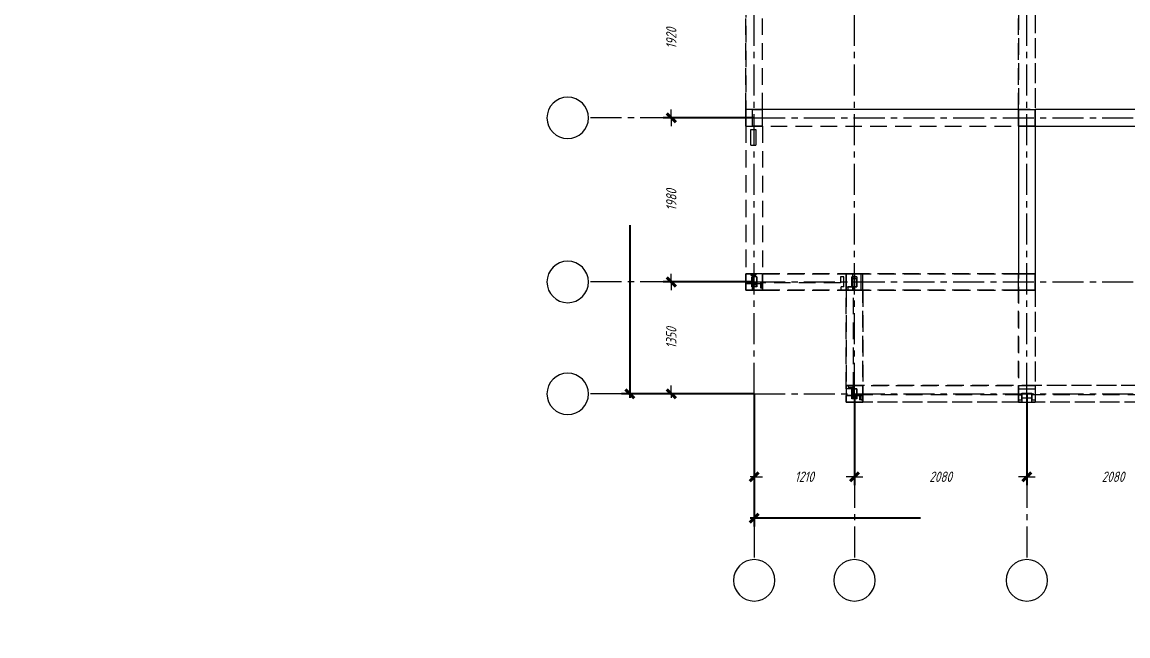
# Model space of a CAD drawing. Header units: millimetres. Extents: x 0 to 10920, y 0 to 297.
# Drawn here: x 739.2 to 1006.1, y 0 to 148.1 of the extents above; entities that cross this region are included whole.
import ezdxf

# ---------------------------------------------------------------- set-up
doc = ezdxf.new("R2010")
doc.units = ezdxf.units.MM
for name, pattern in [('K5LT_AXLED', [12, 7.5, -1.5, 1.5, -1.5]), ('K5LT_BASIC', [0]), ('K5LT_DASHED', [6, 4, -2]), ('K5LT_THIN', [0])]:
    doc.linetypes.add(name, pattern=pattern)
doc.layers.add('Системный слой', color=7, linetype='Continuous')
doc.styles.add('KDIMTEXTSTYLE', font='GOST_AU.SHX', dxfattribs={"width": 0.96, "oblique": 15, "height": 5})
doc.styles.add('KTEXTSTYLE', font='GOST_AU.SHX', dxfattribs={"width": 0.96, "height": 5})
doc.dimstyles.new('KDIMSTYLE (0.02)', dxfattribs={"dimtxt": 5, "dimasz": 1, "dimexe": 2, "dimexo": 0, "dimgap": 1, "dimtad": 1, "dimlfac": 50, "dimtxsty": 'KDIMTEXTSTYLE', "dimsah": 1, "dimcen": 0, "dimdle": 1, "dimadec": 0, "dimazin": 0, "dimtfac": 0.667, "dimtmove": 0, "dimatfit": 3, "dimfxl": 0, "dimtvp": 1, "dimtolj": 1, "dimtzin": 0, "dimarcsym": 0})

# ---------------------------------------------------------------- blocks, each defined once
blk = doc.blocks.new('U197')
at = {"layer": 'Системный слой', "color": 30, "linetype": 'K5LT_AXLED', "lineweight": 18}
for p, q in [((895.9141695652803, 58.4019691759321), (875.9141695652803, 58.4019691759321)), ((915.9141695652803, 58.4019691759321), (895.9141695652803, 58.4019691759321)), ((915.9141695652803, 58.4019691759321), (1106.51416956528, 58.40196917593208))]:
    blk.add_line(p, q, dxfattribs=at)
at = {"layer": 'Системный слой', "color": 7, "linetype": 'K5LT_THIN', "lineweight": 18}
blk.add_arc((870.9141695652803, 58.4019691759321), 5, 0, 359.999994270422, dxfattribs=at)
blk = doc.blocks.new('U198')
at = {"layer": 'Системный слой', "color": 30, "linetype": 'K5LT_AXLED', "lineweight": 18}
for p, q in [((895.9141695652803, 85.4019691759321), (875.9141695652803, 85.4019691759321)), ((915.9141695652803, 85.4019691759321), (895.9141695652803, 85.4019691759321)), ((915.9141695652803, 85.4019691759321), (1106.51416956528, 85.40196917593208))]:
    blk.add_line(p, q, dxfattribs=at)
at = {"layer": 'Системный слой', "color": 7, "linetype": 'K5LT_THIN', "lineweight": 18}
blk.add_arc((870.9141695652803, 85.4019691759321), 5, 0, 359.999994270422, dxfattribs=at)
blk = doc.blocks.new('U199')
at = {"layer": 'Системный слой', "color": 30, "linetype": 'K5LT_AXLED', "lineweight": 18}
for p, q in [((895.9141695652803, 125.0019691759321), (875.9141695652803, 125.0019691759321)), ((915.9141695652803, 125.0019691759321), (895.9141695652803, 125.0019691759321)), ((915.9141695652803, 125.0019691759321), (1106.51416956528, 125.0019691759321))]:
    blk.add_line(p, q, dxfattribs=at)
at = {"layer": 'Системный слой', "color": 7, "linetype": 'K5LT_THIN', "lineweight": 18}
blk.add_arc((870.9141695652803, 125.0019691759321), 5, 0, 359.999994270422, dxfattribs=at)
blk = doc.blocks.new('U203')
at = {"layer": 'Системный слой', "color": 30, "linetype": 'K5LT_AXLED', "lineweight": 18}
for p, q in [((915.9141695652803, 58.4019691759321), (915.9141695652803, 250.2019691759321)), ((915.9141695652803, 58.4019691759321), (915.9141695652803, 38.4019691759321)), ((915.9141695652803, 38.4019691759321), (915.9141695652803, 18.4019691759321))]:
    blk.add_line(p, q, dxfattribs=at)
at = {"layer": 'Системный слой', "color": 7, "linetype": 'K5LT_THIN', "lineweight": 18}
blk.add_arc((915.9141695652803, 13.4019691759321), 5, 0, 359.999994270422, dxfattribs=at)
blk = doc.blocks.new('U204')
at = {"layer": 'Системный слой', "color": 30, "linetype": 'K5LT_AXLED', "lineweight": 18}
for p, q in [((940.1141695652803, 58.4019691759321), (940.1141695652803, 250.2019691759321)), ((940.1141695652803, 58.4019691759321), (940.1141695652803, 38.4019691759321)), ((940.1141695652803, 38.4019691759321), (940.1141695652803, 18.4019691759321))]:
    blk.add_line(p, q, dxfattribs=at)
at = {"layer": 'Системный слой', "color": 7, "linetype": 'K5LT_THIN', "lineweight": 18}
blk.add_arc((940.1141695652803, 13.4019691759321), 5, 0, 359.999994270422, dxfattribs=at)
blk = doc.blocks.new('U205')
at = {"layer": 'Системный слой', "color": 30, "linetype": 'K5LT_AXLED', "lineweight": 18}
for p, q in [((981.7141695652803, 58.40196917593209), (981.7141695652803, 250.2019691759321)), ((981.7141695652803, 58.40196917593209), (981.7141695652803, 38.40196917593209)), ((981.7141695652803, 38.40196917593209), (981.7141695652803, 18.40196917593209))]:
    blk.add_line(p, q, dxfattribs=at)
at = {"layer": 'Системный слой', "color": 7, "linetype": 'K5LT_THIN', "lineweight": 18}
blk.add_arc((981.7141695652803, 13.40196917593209), 5, 0, 359.999994270422, dxfattribs=at)
blk = doc.blocks.new('U196')
at = {"layer": 'Системный слой'}
for name in ['U203', 'U204', 'U205', 'U199', 'U198', 'U197']:
    blk.add_blockref(name, (0, 0), dxfattribs=at)
blk = doc.blocks.new('U277')
at = {"layer": 'Системный слой', "color": 7, "linetype": 'K5LT_DASHED', "lineweight": 18}
for p, q in [((979.7140846452795, 252.201426285932), (979.7140846452795, 56.40195292593213)), ((983.7140738452794, 252.201426285932), (983.7140738452794, 56.40195292593213)), ((913.9142543052794, 183.2016131259321), (913.9142543052794, 83.40188146593216)), ((917.9142438252794, 127.0017658459322), (917.9142438252794, 183.2016131259321)), ((913.9142696652794, 127.0017716659321), (913.9142696652794, 161.4016762259321)), ((917.9142585652796, 127.0017716659321), (917.9142585652796, 161.4016762259321)), ((979.7140872052795, 127.0017716659321), (979.7140872052795, 161.4016762259321)), ((983.7140761052793, 161.4016762259321), (983.7140761052793, 127.0017716659321)), ((913.9142619852794, 123.0017802459321), (913.9142619852794, 127.0017694659321)), ((917.9142511852796, 127.0017694659321), (913.9142619852794, 127.0017694659321)), ((979.7140846452795, 127.0017694659321), (913.9142619852794, 127.0017694659321)), ((913.9142619852794, 127.0017694659321), (913.9142619852794, 123.0017802459321)), ((1108.513723325279, 127.0017716659321), (913.9142696652794, 127.0017716659321)), ((915.5142502252795, 127.0017658459322), (917.9142438252794, 127.0017658459322)), ((915.5142517252796, 123.0017768259321), (915.5142517252796, 127.0017662859322)), ((917.9142453052793, 123.0017768259321), (917.9142453052793, 127.0017662859322)), ((979.7140846452795, 127.0017694659321), (979.7140846452795, 123.0017802459321)), ((979.7140859252794, 123.0017815059321), (979.7140859252794, 127.0017705659322)), ((979.7140859252794, 127.0017705659322), (983.7140749852796, 127.0017705659322)), ((979.7140859252794, 127.0017705659322), (983.7140749852796, 127.0017705659322)), ((1021.313972445279, 127.0017694659321), (983.7140738452794, 127.0017694659321)), ((983.7140738452794, 127.0017694659321), (983.7140738452794, 123.0017802459321)), ((983.7140749852796, 123.0017815059321), (983.7140749852796, 127.0017705659322)), ((913.9142619852794, 123.0017802459321), (917.9142511852796, 123.0017802459321)), ((913.9142619852794, 123.0017802459321), (979.7140846452795, 123.0017802459321)), ((913.9142696652794, 123.0017827459321), (913.9142696652794, 87.40188152593218)), ((913.9142696652794, 123.0017827459321), (1108.513723325279, 123.0017827459321)), ((917.9142453052793, 123.0017768259321), (915.5142517252796, 123.0017768259321)), ((917.9142438252794, 123.0017763259321), (917.9142438252794, 83.40188146593216)), ((917.9142585652796, 123.0017827459321), (917.9142585652796, 87.40188152593218)), ((983.7140749852796, 123.0017815059321), (979.7140859252794, 123.0017815059321)), ((979.7140859252794, 123.0017815059321), (983.7140749852796, 123.0017815059321)), ((979.7140872052795, 123.0017827459321), (979.7140872052795, 87.40188152593218)), ((983.7140738452794, 123.0017802459321), (1021.313972445279, 123.0017802459321)), ((983.7140761052793, 123.0017827459321), (983.7140761052793, 87.40188152593218)), ((915.1142512652796, 118.3797629259321), (915.1142512652796, 122.2017784259321)), ((915.1142512652796, 122.2017784259321), (916.3142481252795, 122.2017784259321)), ((916.3142496252793, 122.2017789459321), (916.3142496252793, 118.3797635059321)), ((915.1142512652796, 118.3797629259321), (916.3142481252795, 118.3797629259321)), ((913.9142619852794, 87.40187624593214), (913.9142619852794, 83.40188704593217)), ((917.9142511852796, 87.40187624593214), (913.9142619852794, 87.40187624593214)), ((913.9142619852794, 87.40187624593214), (913.9142619852794, 83.40188704593217)), ((917.9142585652796, 87.40188152593218), (913.9142696652794, 87.40188152593218)), ((940.1141955452794, 87.40188152593218), (913.9142696652794, 87.40188152593218)), ((916.5142475452795, 86.60186614593208), (915.3142506852795, 86.60186614593208)), ((915.3142506852795, 84.60187832593212), (915.3142506852795, 86.60186614593208)), ((916.5142475452795, 86.60186614593208), (916.5142475452795, 84.60187832593212)), ((917.9142438252794, 85.16186992593204), (917.9142438252794, 87.4018709859321)), ((917.9142438252794, 87.4018709859321), (938.1141894852794, 87.4018709859321)), ((917.9142511852796, 87.40187624593214), (917.9142511852796, 83.40188704593217)), ((917.9142511852796, 83.40188704593217), (917.9142511852796, 87.40187624593214)), ((937.5141949452794, 86.60186828593207), (936.7141970652796, 86.60186828593207)), ((936.7141970652796, 86.60186828593207), (936.7141970652796, 85.16187210593205)), ((937.5141949452794, 84.2018746459322), (937.5141949452794, 86.60186828593207)), ((938.1141894852794, 84.20187936593204), (938.1141894852794, 87.4018709859321)), ((938.1141952852794, 83.40188704593217), (938.1141952852794, 87.40187624593214)), ((938.1141952852794, 87.40187624593214), (942.1141845052794, 87.40187624593214)), ((940.1141898852793, 87.40187624593214), (938.1141952852794, 87.40187624593214)), ((938.1141952852794, 87.40187624593214), (938.1141952852794, 83.40188704593217)), ((939.5141865852795, 84.20187936593204), (939.5141865852795, 86.20186026593213)), ((939.5141900052794, 86.20186348593205), (940.7141868052795, 86.20186348593205)), ((979.7140846452795, 87.40187624593214), (940.1141898852793, 87.40187624593214)), ((940.1141898852793, 87.40187624593214), (940.1141898852793, 83.40188704593217)), ((940.1141955452794, 83.40189262593216), (940.1141955452794, 87.40188152593218)), ((940.1141955452794, 87.40188152593218), (983.7140761052793, 87.40188152593218)), ((940.7141834452794, 84.20187242593217), (940.7141834452794, 86.20186026593213)), ((942.1141790052794, 56.40193782593211), (942.1141790052794, 87.4018709859321)), ((942.1141845052794, 83.40188704593217), (942.1141845052794, 87.40187624593214)), ((979.7140859252794, 83.40188982593209), (979.7140859252794, 87.40187888593216)), ((983.7140749852796, 87.40187888593216), (979.7140859252794, 87.40187888593216)), ((979.7140859252794, 83.40188982593209), (979.7140859252794, 87.40187888593216)), ((979.7140859252794, 87.40187888593216), (983.7140749852796, 87.40187888593216)), ((983.7140749852796, 83.40188982593209), (983.7140749852796, 87.40187888593216)), ((983.7140749852796, 87.40187888593216), (983.7140749852796, 83.40188982593209)), ((913.9142543052794, 83.40188146593216), (917.9142438252794, 83.40188146593216)), ((917.9142511852796, 83.40188704593217), (913.9142619852794, 83.40188704593217)), ((940.1141955452794, 83.40189262593216), (913.9142696652794, 83.40189262593216)), ((916.5142475452795, 84.60187832593212), (915.3142506852795, 84.60187832593212)), ((936.7141970652796, 85.16187210593205), (917.9142467652794, 85.16187210593205)), ((917.9142467652794, 85.16187210593205), (917.9142467652794, 83.40188368593205)), ((917.9142467652794, 83.40188368593205), (936.9141965252795, 83.40188368593205)), ((936.9141941652794, 83.40188146593216), (938.1141894852794, 83.40188146593216)), ((937.5141949452794, 84.2018746459322), (936.9141965252795, 84.2018746459322)), ((936.9141965252795, 83.40188368593205), (936.9141965252795, 84.2018746459322)), ((938.1141918052793, 59.60194676593208), (938.1141918052793, 84.20188156593206)), ((938.1141918052793, 84.20188156593206), (939.5141888652794, 84.20188156593206)), ((942.1141845052794, 83.40188704593217), (938.1141952852794, 83.40188704593217)), ((938.1141952852794, 83.40188704593217), (940.1141898852793, 83.40188704593217)), ((938.1142010852793, 83.40189262593216), (938.1142010852793, 60.40195642593208)), ((939.5141888652794, 84.20188156593206), (939.8741886852795, 84.2018746459322)), ((940.7141868052795, 84.20187574593213), (939.5141900052794, 84.20187574593213)), ((939.8741864252795, 59.60193686593207), (939.8741864252795, 84.20187242593217)), ((939.8741864252795, 84.20187242593217), (940.7141834452794, 84.20187242593217)), ((979.7140846452795, 83.40188704593217), (940.1141898852793, 83.40188704593217)), ((940.1141955452794, 83.40189262593216), (983.7140761052793, 83.40189262593216)), ((942.1141899852795, 83.40189262593216), (942.1141899852795, 60.40195642593208)), ((983.7140749852796, 83.40188982593209), (979.7140859252794, 83.40188982593209)), ((979.7140859252794, 83.40188982593209), (983.7140749852796, 83.40188982593209)), ((979.7140872052795, 56.4019605859321), (979.7140872052795, 83.40189262593216)), ((983.7140761052793, 83.40189262593216), (983.7140761052793, 56.4019605859321)), ((938.1141894852794, 59.60194380593209), (938.1141894852794, 56.40193782593211)), ((942.1141845052794, 60.40194906593213), (938.1141901652794, 60.40194906593213)), ((938.1141901652794, 60.40194906593213), (938.1141901652794, 56.40195984593214)), ((939.5141888652794, 59.60194676593208), (938.1141918052793, 59.60194676593208)), ((938.1141952852794, 60.40194906593213), (942.1141845052794, 60.40194906593213)), ((938.1141952852794, 60.40194906593213), (938.1141952852794, 56.40194550593209)), ((938.1141959652794, 60.40195642593208), (979.7140872052795, 60.40195642593208)), ((939.5141865852795, 59.60194380593209), (939.5141865852795, 57.60194952593214)), ((939.5141888652794, 59.60194676593208), (939.8741886852795, 59.60193984593214)), ((939.5141900052794, 59.60194132593213), (940.7141868052795, 59.60194132593213)), ((940.7141834452794, 59.60193686593207), (939.8741864252795, 59.60193686593207)), ((940.7141834452794, 59.60193686593207), (940.7141834452794, 57.60194952593214)), ((1104.513758585279, 60.40194170593212), (942.1141790052794, 60.40194170593212)), ((942.1141790052794, 60.40194170593212), (942.1141790052794, 58.16194064593212)), ((942.1141845052794, 56.40195984593214), (942.1141845052794, 60.40194906593213)), ((942.1141845052794, 60.40194906593213), (942.1141845052794, 56.40194550593209)), ((979.7140846452795, 56.40195984593214), (979.7140846452795, 60.40194906593213)), ((979.7140846452795, 60.40194906593213), (983.7140738452794, 60.40194906593213)), ((983.7140738452794, 60.40194906593213), (983.7140738452794, 56.40195984593214)), ((1021.313971805279, 60.40195642593208), (983.7140761052793, 60.40195642593208)), ((942.1141845052794, 56.40195984593214), (938.1141901652794, 56.40195984593214)), ((942.1141845052794, 56.40194550593209), (938.1141952852794, 56.40194550593209)), ((979.7140872052795, 56.40196752593212), (938.1141959652794, 56.40196752593212)), ((939.5141865852795, 57.60194952593214), (940.7141834452794, 57.60194952593214)), ((980.5140799652794, 58.16194064593212), (942.1141790052794, 58.16194064593212)), ((942.1141812052796, 58.16194364593212), (942.1141812052796, 56.40195524593211)), ((980.5140809852795, 56.40195524593211), (942.1141812052796, 56.40195524593211)), ((979.7140846452795, 56.40195984593214), (983.7140738452794, 56.40195984593214)), ((979.7140872052795, 56.4019605859321), (983.7140761052793, 56.4019605859321)), ((980.5140799652794, 58.16194064593212), (980.5140799652794, 58.60194294593209)), ((980.5140799652794, 58.60194294593209), (982.9140736852796, 58.60194294593209)), ((980.5140799652794, 57.40194610593208), (980.5140799652794, 56.4019521859321)), ((980.5140799652794, 57.40194610593208), (982.9140736852796, 57.40194610593208)), ((980.5140799652794, 56.4019521859321), (982.9140736852796, 56.4019521859321)), ((980.5140814852796, 57.40195064593208), (980.5140814852796, 58.60194744593209)), ((980.5140809852795, 57.40194912593208), (980.5140809852795, 58.16194364593212)), ((982.9140736852796, 58.60194294593209), (982.9140736852796, 58.16194064593212)), ((1022.113971005279, 58.16194064593212), (982.9140736852796, 58.16194064593212)), ((982.9140736852796, 56.4019521859321), (982.9140736852796, 57.40194610593208)), ((982.9140750852795, 58.60194744593209), (982.9140750852795, 57.40195064593208)), ((982.9140746052796, 57.40194912593208), (982.9140746052796, 58.16194364593212)), ((1022.113970725279, 56.40195524593211), (982.9140746052796, 56.40195524593211)), ((1021.313971805279, 56.40196752593212), (983.7140761052793, 56.40196752593212))]:
    blk.add_line(p, q, dxfattribs=at)
blk = doc.blocks.new('U278')
at = {"layer": 'Системный слой', "color": 7, "linetype": 'K5LT_THIN', "lineweight": 18}
for p, q in [((913.9142107252795, 85.00198768593211), (913.9142107252795, 87.40192572593209)), ((917.9142081852796, 87.40192572593209), (913.9142107252795, 87.40192572593209)), ((913.9142385652794, 87.40194484593201), (915.5142363252795, 87.40194484593201)), ((913.9144671452794, 83.40211510593203), (913.9144671452794, 87.40210202593211)), ((915.1142974452795, 87.40198660593204), (915.1142974452795, 87.0019872259321)), ((915.1142974452795, 87.40198660593204), (916.3142955852796, 87.40198660593204)), ((915.1142974452795, 87.0019872259321), (916.3142955852796, 87.0019872259321)), ((915.3142036852795, 84.20192346593205), (915.3142028652795, 86.60192166593203)), ((916.5142079652795, 86.60192622593212), (915.3142087252796, 86.60192580593211)), ((915.3142087252796, 86.60192580593211), (915.3142092852795, 85.00198768593211)), ((915.3144625052795, 86.60210464593197), (915.3144625052795, 84.60211812593204)), ((915.5142363252795, 87.40194484593201), (915.5142363252795, 85.00200750593199)), ((915.5142558652796, 83.40196302593206), (915.5142558652796, 87.40195852593199)), ((916.3142955852796, 87.40198660593204), (916.3142955852796, 87.0019872259321)), ((916.5142021652796, 86.60192208593202), (916.5142029852796, 84.20192388593205)), ((916.5142079652795, 86.60192622593212), (916.5142085252795, 85.00198768593211)), ((916.5144643852796, 84.60212238593202), (916.5144643852796, 86.60210878593207)), ((917.9142081852796, 85.00198768593211), (917.9142081852796, 87.40192572593209)), ((917.9144540452795, 85.16210934593211), (917.9144540452795, 87.40210202593211)), ((942.1141306252795, 87.4018655859321), (938.1141295652795, 87.4018655859321)), ((939.7141927252795, 87.40192572593209), (938.1141952852796, 87.40192572593209)), ((938.1142161852795, 83.4019485459321), (938.1142161852795, 87.40194484593201)), ((939.5141206252796, 84.20186044593211), (939.5141197852796, 86.60186080593209)), ((940.7141245052796, 86.60186536593203), (939.5141241852795, 86.60186496593204)), ((939.5143825652796, 86.20209902593211), (939.5143825652796, 84.20211250593202)), ((940.7143829652795, 86.20210318593206), (939.5143869652795, 86.20210318593206)), ((939.7141927252795, 83.40192826593207), (939.7141927252795, 87.40192572593209)), ((939.7142131652795, 84.201947805932), (939.7142131652795, 87.40194484593201)), ((940.7141245052796, 86.60186536593203), (940.7141253252796, 84.2018651659321)), ((940.7143829652795, 84.20211678593202), (940.7143829652795, 86.20210318593206)), ((942.1141927252795, 87.40192572593209), (941.7141927252795, 87.40192572593209)), ((941.7142126052796, 83.4019485459321), (941.7142126052796, 87.40194484593201)), ((942.1143748252795, 83.40211510593203), (942.1143748252795, 87.40210202593211)), ((915.3142092852795, 85.00198768593211), (913.9142107252795, 85.00198768593211)), ((913.9142385652794, 85.00200750593199), (915.5142363252795, 85.00200750593199)), ((913.9142584452795, 83.40196302593206), (915.5142558652796, 83.40196302593206)), ((913.9144671452794, 83.40211510593203), (917.9144540452795, 83.40211510593203)), ((916.5142029852796, 84.20192388593205), (915.3142036852795, 84.20192346593205)), ((916.5142085252795, 85.00198768593211), (915.3142092852795, 85.00198768593211)), ((915.3142092852795, 85.00198768593211), (915.3142095652796, 84.20192776593206)), ((916.5144643852796, 84.60212238593202), (915.3144683852796, 84.60212238593202)), ((915.5142363252795, 85.00200750593199), (917.5142352252795, 85.00200750593199)), ((915.5142363252795, 85.00200750593199), (915.5142363252795, 83.4019485459321)), ((915.5142363252795, 83.4019485459321), (917.9142348652796, 83.4019485459321)), ((916.5142088052795, 84.20192816593205), (916.5142085252795, 85.00198768593211)), ((916.5142085252795, 85.00198768593211), (917.9142081852796, 85.00198768593211)), ((917.9142310452796, 85.16194410593205), (917.5142314052796, 85.16194410593205)), ((917.5142314052796, 85.00200466593203), (917.5142314052796, 85.16194410593205)), ((917.9142310452796, 85.00200466593203), (917.5142314052796, 85.00200466593203)), ((917.5142352252795, 83.92194806593209), (917.5142352252795, 85.00200750593199)), ((917.9142348652796, 83.92194806593209), (917.5142352252795, 83.92194806593209)), ((917.5144553652796, 85.16210934593211), (917.5144553652796, 83.92211340593204)), ((917.9142310452796, 85.00200466593203), (917.9142310452796, 85.16194410593205)), ((917.9142348652796, 83.4019485459321), (917.9142348652796, 83.92194806593209)), ((942.1141306252795, 83.40186454593204), (938.1141295652795, 83.40186454593204)), ((939.7141927252795, 83.40192826593207), (938.1141952852796, 83.40192826593207)), ((938.6342157052795, 83.4019485459321), (938.1142161852795, 83.4019485459321)), ((938.6342157052795, 83.4019485459321), (938.6342157052795, 84.201947805932)), ((938.6342157052795, 84.201947805932), (939.7142131652795, 84.201947805932)), ((939.5143825652796, 84.20211250593202), (938.6343862252796, 84.20211250593202)), ((940.7143829652795, 84.20211678593202), (939.5143869652795, 84.20211678593202)), ((939.7142102452796, 83.40194564593199), (939.7142102452796, 84.20194494593204)), ((939.8742116452796, 84.20194494593204), (939.7142102452796, 84.20194494593204)), ((939.7142102452796, 83.40194564593199), (939.8742116452796, 83.40194564593199)), ((939.8742116452796, 83.40194564593199), (939.8742116452796, 84.20194494593204)), ((940.7143786452795, 84.20211250593202), (939.8743821652795, 84.20211250593202)), ((939.8743821652795, 83.40211510593203), (942.1143748252795, 83.40211510593203)), ((942.1142124852796, 83.4019485459321), (941.7142126052796, 83.4019485459321)), ((938.1141295652795, 60.40185854593204), (942.1141306252795, 60.40185854593204)), ((939.7141927252795, 60.4019429459321), (938.1141952852796, 60.4019429459321)), ((938.1141952852796, 60.4019429459321), (938.1141952852796, 56.40194550593209)), ((938.1142161852795, 60.40196980593203), (938.6342157052795, 60.40196980593203)), ((938.6342157052795, 60.40196980593203), (938.6342157052795, 60.00197710593202)), ((938.6342157052795, 60.00197710593202), (939.7142131652795, 60.00197710593202)), ((938.6343862252796, 60.00219864593208), (939.8743821652795, 60.00219864593208)), ((939.5141252652795, 57.20185176593208), (939.5141244452795, 59.60185212593206)), ((940.7141291452796, 59.60185834593198), (939.5141288452795, 59.60185792593198)), ((939.5143825652796, 59.60219302593207), (939.5143825652796, 57.60220700593199)), ((939.7141927252795, 60.4019429459321), (939.7141927252795, 58.00200038593204)), ((939.7142102452796, 60.40196596593204), (939.7142102452796, 60.00197326593203)), ((939.7142102452796, 60.40196596593204), (939.8742116452796, 60.40196596593204)), ((939.8742116452796, 60.00197326593203), (939.7142102452796, 60.00197326593203)), ((939.7142131652795, 58.00202792593205), (939.7142131652795, 60.00197710593202)), ((942.1143748252795, 60.40219040593205), (939.8743821652795, 60.40219040593205)), ((939.8743821652795, 60.40219040593205), (939.8743821652795, 60.00219864593208)), ((940.7141291452796, 59.60185834593198), (940.7141299852796, 57.20185812593205)), ((940.7143829652795, 57.60221292593211), (940.7143829652795, 59.60219882593199)), ((942.1141306252795, 60.40185854593204), (942.1141306252795, 58.16185796593199)), ((979.7142517452795, 59.60219302593207), (979.7142517452795, 58.16219774593206)), ((979.7142517452795, 59.60219302593207), (983.7142386452796, 59.60219302593207)), ((983.7142386452796, 59.60219302593207), (983.7142386452796, 58.16219774593206)), ((941.7141425852794, 58.00193428593207), (938.1141422652795, 58.00193428593207)), ((938.1141631652796, 56.40190250593209), (938.1141631652796, 58.00196182593209)), ((938.1141631652796, 58.00196182593209), (941.3141610052796, 58.00196182593209)), ((938.1141952852796, 56.40194550593209), (942.1141927252795, 56.40194550593209)), ((940.7141256452795, 57.20185218593208), (939.5141252652795, 57.20185176593208)), ((940.7143829652795, 57.60221292593211), (939.5143869652795, 57.60221292593211)), ((939.7141927252795, 58.00200038593204), (941.3141917052795, 58.00200038593204)), ((941.7142128652796, 58.00202792593205), (939.7142131652795, 58.00202792593205)), ((942.1141595452796, 58.16189822593209), (941.3141581452795, 58.16189822593209)), ((941.3141917052795, 58.00200038593204), (941.3141917052795, 56.92194516593212)), ((942.1141927252795, 56.92194516593212), (941.3141917052795, 56.92194516593212)), ((941.3141945452796, 58.00200432593207), (941.3141945452796, 58.16194830593202)), ((942.1141955452795, 58.00200432593207), (941.3141945452796, 58.00200432593207)), ((941.7141305052796, 56.92185764593204), (941.7141305052796, 58.16185796593199)), ((941.7141305052796, 58.16185796593199), (942.1141306252795, 58.16185796593199)), ((941.7141305052796, 56.92185764593204), (942.1141306252795, 56.92185764593204)), ((941.7141425852794, 56.92187454593208), (941.7141425852794, 58.00193428593207)), ((941.7141454252795, 58.16187858593199), (941.7141454252795, 58.0019382259321)), ((941.7141454252795, 58.0019382259321), (942.1141454452795, 58.0019382259321)), ((942.1142096652794, 58.16196794593212), (942.1142096652794, 58.00202400593204)), ((942.1143748252795, 56.40220350593212), (942.1143748252795, 56.92220180593198)), ((979.7142517452795, 58.16219774593206), (980.5142491252795, 58.16219774593206)), ((979.7142517452795, 56.92220180593198), (979.7142517452795, 56.40220350593212)), ((979.7142517452795, 56.92220180593198), (980.5142491252795, 56.92220180593198)), ((979.7142517452795, 56.40220350593212), (983.7142386452796, 56.40220350593212)), ((980.5141763652796, 56.921971045932), (980.5141763652796, 58.16196992593206)), ((980.5142491252795, 58.16219774593206), (980.5142491252795, 58.60219976593202)), ((980.5142491252795, 58.60219976593202), (982.9142412652795, 58.60219976593202)), ((980.5142491252795, 57.40220370593205), (980.5142491252795, 56.92220180593198)), ((980.5142510052794, 58.60220562593211), (980.5142510052794, 57.40220964593202)), ((980.5142510052794, 57.40220964593202), (982.9142430052796, 57.40220964593202)), ((982.9141742052796, 58.16196992593206), (982.9141742052796, 56.921971045932)), ((982.9142412652795, 58.16219774593206), (982.9142412652795, 58.60219976593202)), ((983.7142386452796, 58.16219774593206), (982.9142412652795, 58.16219774593206)), ((982.9142412652795, 57.40220370593205), (982.9142412652795, 56.92220180593198)), ((982.9142412652795, 56.92220180593198), (983.7142386452796, 56.92220180593198)), ((982.9142430052796, 57.40220964593202), (982.9142430052796, 58.60220562593211)), ((983.7142386452796, 56.92220180593198), (983.7142386452796, 56.40220350593212))]:
    blk.add_line(p, q, dxfattribs=at)
blk = doc.blocks.new('KDIMARROW_03')
at = {"layer": 'Системный слой', "color": 0, "linetype": 'K5LT_BASIC', "lineweight": 40}
blk.add_line((-1.060500025749207, -1.060500025749206), (1.060500025749207, 1.060500025749206), dxfattribs=at)
at = {"layer": 'Системный слой', "color": 0, "linetype": 'K5LT_THIN', "lineweight": 18}
for q in [(-1, 0), (2, -2.449293598294706e-16)]:
    blk.add_line((0, 0), q, dxfattribs=at)

msp = doc.modelspace()

# ---------------------------------------------------------------- block references
at = {"layer": 'Системный слой'}
for name in ['U196', 'U278', 'U277']:
    msp.add_blockref(name, (0, 0), dxfattribs=at)

# ---------------------------------------------------------------- dimensions: what is measured, and where the dimension line sits
at = {"layer": 'Системный слой', "color": 7}
for base, p1, p2, location in [((885.9141695652803, 58.4019691759321), (915.9141695652803, 250.2019691759321), (915.9141695652803, 58.4019691759321), (885.9141695652803, 154.3019691759321)), ((895.9141695652803, 125.0019691759321), (915.9141695652803, 163.4019691759321), (915.9141695652803, 125.0019691759321), (895.9141695652803, 144.2019691759321)), ((895.9141695652803, 85.4019691759321), (915.9141695652803, 125.0019691759321), (915.9141695652803, 85.4019691759321), (895.9141695652803, 105.2019691759321)), ((895.9141695652803, 58.4019691759321), (915.9141695652803, 85.4019691759321), (915.9141695652803, 58.4019691759321), (895.9141695652803, 71.90196917593211))]:
    msp.add_linear_dim(base=base, p1=p1, p2=p2, angle=90, location=location, dimstyle='KDIMSTYLE (0.02)', override={"dimexo": 0, "dimpost": '\\H2.5;\\W0.965;\\Q15;<>', "dimblk1": 'KDIMARROW_03', "dimblk2": 'KDIMARROW_03', "dimse1": 0, "dimse2": 0, "dimclrt": 7, "dimtolj": 1}, dxfattribs=at).render()
for base, p1, p2, location in [((915.9141695652803, 38.4019691759321), (940.1141695652803, 58.4019691759321), (915.9141695652803, 58.4019691759321), (928.0141695652803, 38.4019691759321)), ((915.9141695652803, 28.4019691759321), (1106.51416956528, 58.4019691759321), (915.9141695652803, 58.4019691759321), (1011.21416956528, 28.4019691759321)), ((940.1141695652803, 38.4019691759321), (981.7141695652803, 58.4019691759321), (940.1141695652803, 58.4019691759321), (960.9141695652803, 38.4019691759321)), ((981.7141695652803, 38.4019691759321), (1023.31416956528, 58.4019691759321), (981.7141695652803, 58.4019691759321), (1002.51416956528, 38.4019691759321))]:
    msp.add_linear_dim(base=base, p1=p1, p2=p2, location=location, dimstyle='KDIMSTYLE (0.02)', override={"dimexo": 0, "dimpost": '\\H2.5;\\W0.965;\\Q15;<>', "dimblk1": 'KDIMARROW_03', "dimblk2": 'KDIMARROW_03', "dimse1": 0, "dimse2": 0, "dimclrt": 7, "dimtolj": 1}, dxfattribs=at).render()

doc.saveas('drawing.dxf')
